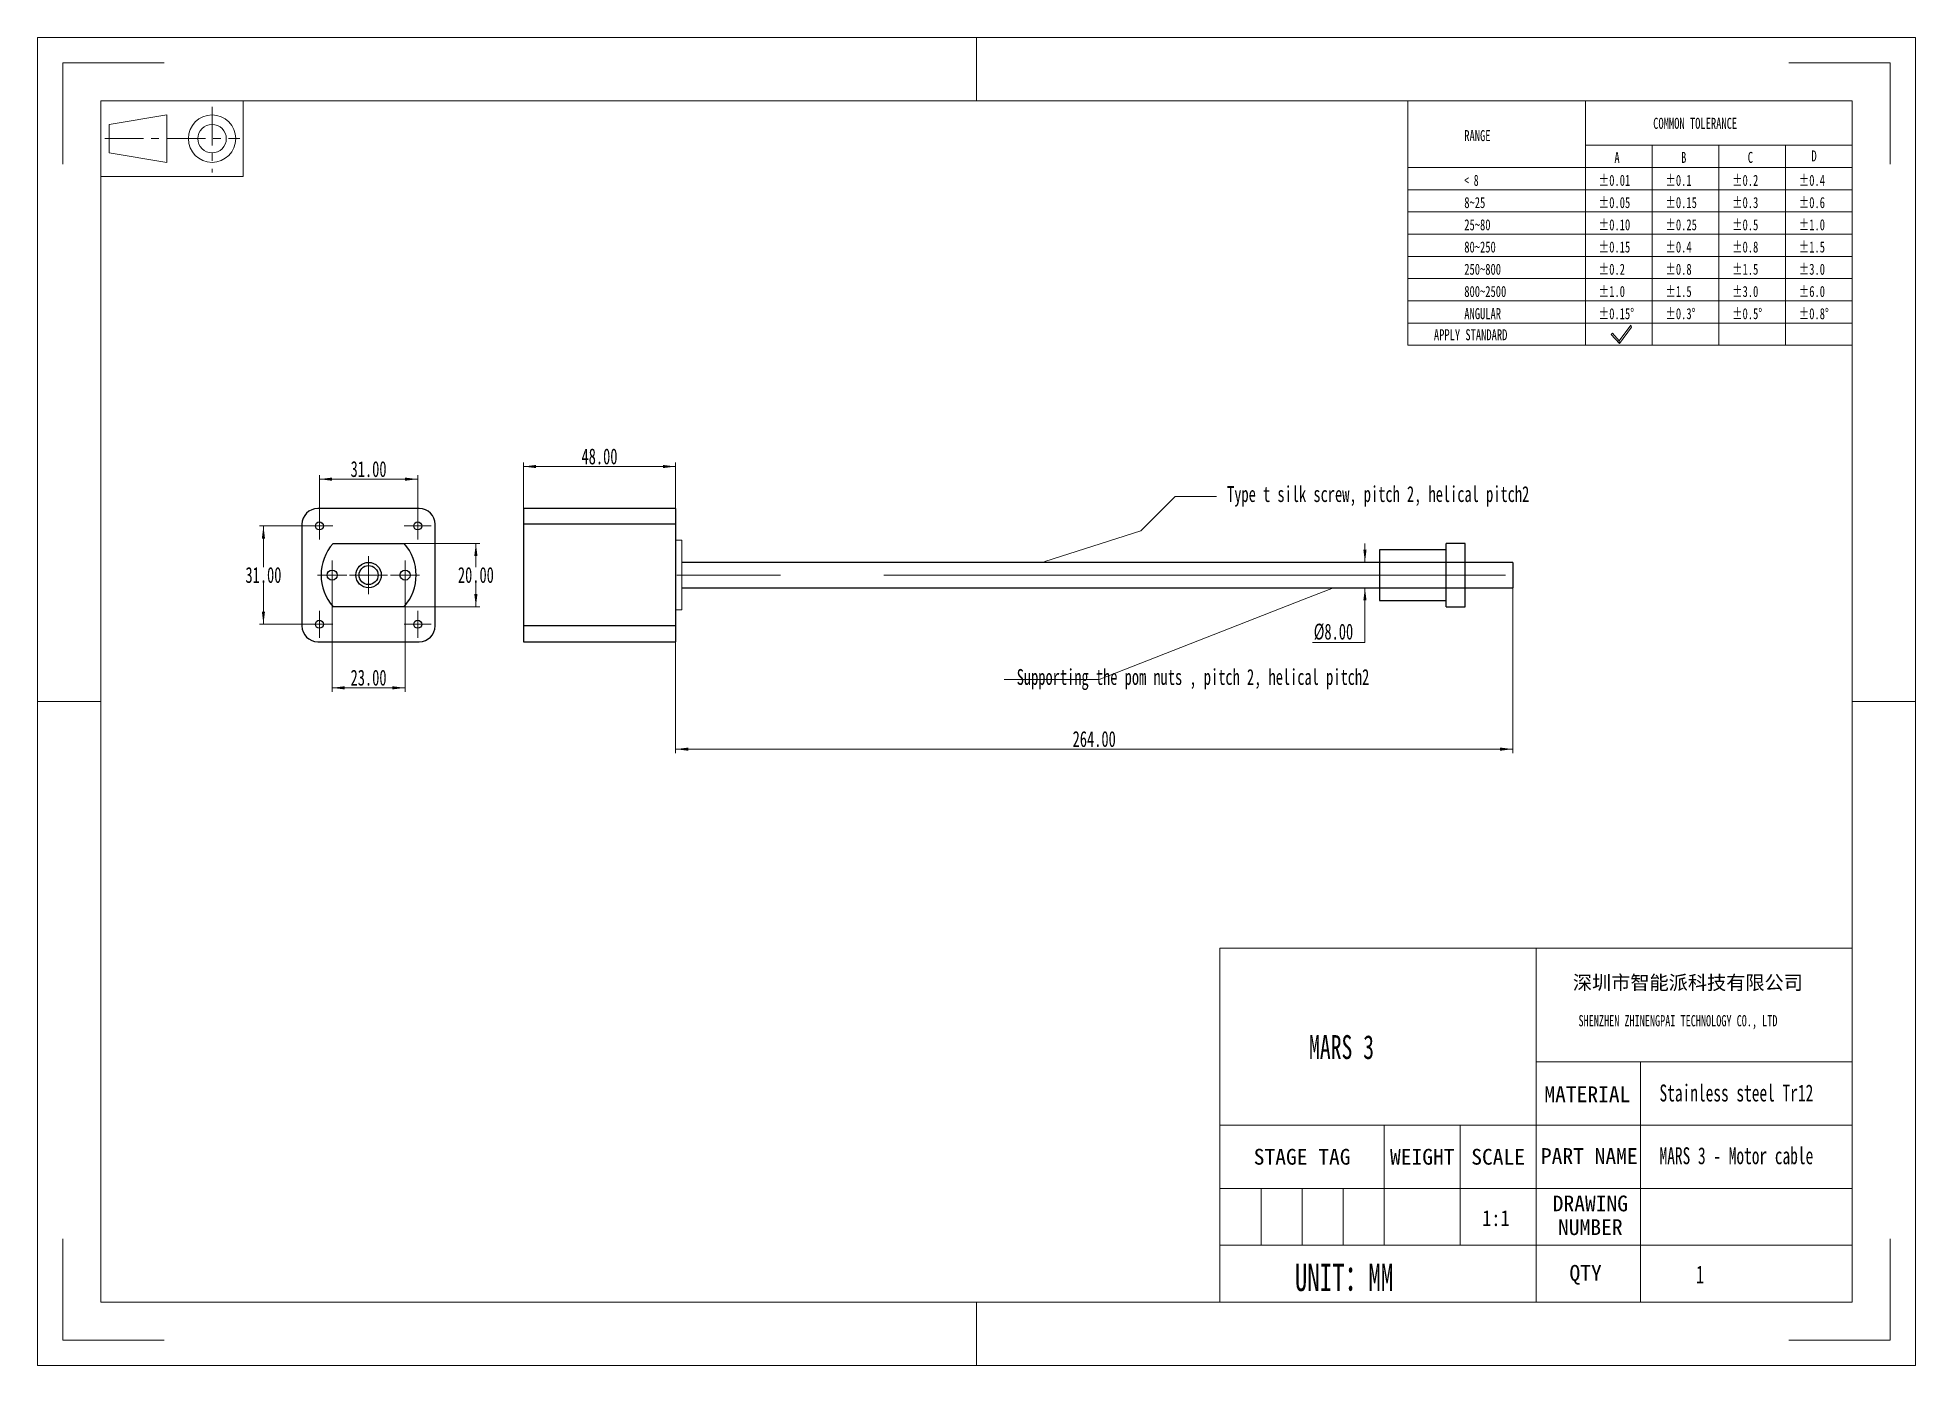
# Model space of a CAD drawing. Header units: millimetres. Extents: x 1570 to 2162, y -16 to 402.
import ezdxf

# ---------------------------------------------------------------- set-up
doc = ezdxf.new("R2010")
doc.units = ezdxf.units.MM
doc.header["$LTSCALE"] = 16.334999
doc.linetypes.add('CENTER', pattern=[0.6, 0.375, -0.075, 0.075, -0.075])
doc.linetypes.add('点画线', pattern=[18, 12, -2, 2, -2])
doc.layers.get('0').update_dxf_attribs({"lineweight": 18})
for name, color, linetype, lineweight in [('DEFAULT_1', 7, 'CENTER', 18), ('中心线层', 1, '点画线', 18), ('尺寸线层', 3, 'Continuous', 18)]:
    doc.layers.add(name, color=color, linetype=linetype, lineweight=lineweight)
doc.styles.add('SLDTEXTSTYLE4', font='', dxfattribs={"width": 0.7})
doc.styles.add('SLDTEXTSTYLE5', font='', dxfattribs={"width": 0.633333})
doc.styles.get("Standard").update_dxf_attribs({"font": 'txt', "width": 0.667})
doc.styles.add('TEXTSTYLE_2', font='')
doc.styles.add('TEXTSTYLE_3', font='')
doc.styles.get('SLDTEXTSTYLE4').set_extended_font_data('宋体')
doc.styles.get('SLDTEXTSTYLE5').set_extended_font_data('宋体')
doc.styles.get('TEXTSTYLE_2').set_extended_font_data('宋体')
doc.styles.get('TEXTSTYLE_3').set_extended_font_data('宋体')
doc.dimstyles.get("Standard").update_dxf_attribs({"dimtxt": 2.5, "dimasz": 3, "dimexe": 1.25, "dimexo": 0.125, "dimtad": 1, "dimdsep": 46, "dimtxsty": 'Standard', "dimblk": '_CAXARROW', "dimcen": 0.09, "dimdle": 6, "dimadec": 0, "dimazin": 0, "dimtfac": 1, "dimtofl": 0, "dimtmove": 0, "dimatfit": 3, "dimfxl": 0, "dimtolj": 1, "dimarcsym": 0})

# ---------------------------------------------------------------- blocks, each defined once
blk = doc.blocks.new('*X2')
at = {"layer": '尺寸线层', "linetype": 'Continuous'}
for points in [[(1988.83, 236.93), (1989.33, 240.93), (1988.33, 240.93)], [(1988.83, 228.93), (1989.33, 224.93), (1988.33, 224.93)]]:
    blk.add_hatch(color=0, dxfattribs=at).paths.add_polyline_path(points, flags=0)
at = {"layer": '尺寸线层', "color": 0, "linetype": 'Continuous'}
for p, q in [((1988.83, 242.93), (1988.83, 236.93)), ((1994.19, 236.93), (1987.58, 236.93)), ((1991.94, 228.93), (1987.58, 228.93)), ((1988.83, 228.93), (1988.83, 211.71)), ((1988.83, 211.71), (1972.3, 211.71))]:
    blk.add_line(p, q, dxfattribs=at)
at = {"layer": '尺寸线层', "color": 0, "insert": (1978.9, 215), "char_height": 5, "width": 26.3751, "attachment_point": 5}
blk.add_mtext('%%C8.00', dxfattribs=at)
blk = doc.blocks.new('_CAXARROW')
blk.add_hatch(color=0).paths.add_polyline_path([(0, 0), (-1, 0.125), (-1, -0.125)], flags=0)
blk = doc.blocks.new('*X3')
at = {"layer": '尺寸线层', "color": 0, "linetype": 'Continuous'}
for p, q in [((1918.19, 246.83), (1928.99, 257.75)), ((1887.93, 237.16), (1918.19, 246.83)), ((1887.93, 236.93), (1887.93, 237.16))]:
    blk.add_line(p, q, dxfattribs=at)
at = {"layer": '尺寸线层', "color": 0}
blk.add_line((1928.99, 257.75), (1942, 257.75), dxfattribs=at)
at = {"layer": '尺寸线层', "color": 0, "insert": (1993, 257.75), "char_height": 5, "width": 204.0258, "attachment_point": 5}
blk.add_mtext('Type t silk screw, pitch 2, helical pitch2', dxfattribs=at)
blk = doc.blocks.new('*X4')
at = {"layer": '尺寸线层', "color": 0, "linetype": 'Continuous'}
for p, q in [((1969.66, 225.31), (1905.01, 199.98)), ((1978.92, 228.93), (1969.66, 225.31))]:
    blk.add_line(p, q, dxfattribs=at)
at = {"layer": '尺寸线层', "color": 0}
blk.add_line((1905.01, 199.98), (1875.1, 199.98), dxfattribs=at)
at = {"layer": '尺寸线层', "color": 0, "insert": (1934.61, 199.98), "char_height": 5, "width": 238.0237, "attachment_point": 5}
blk.add_mtext('Supporting the pom nuts , pitch 2, helical pitch2', dxfattribs=at)
blk = doc.blocks.new('*X5')
at = {"layer": '尺寸线层', "linetype": 'Continuous'}
for points in [[(1659.14, 263.17), (1663.14, 263.67), (1663.14, 262.67)], [(1690.14, 263.17), (1686.14, 263.67), (1686.14, 262.67)]]:
    blk.add_hatch(color=0, dxfattribs=at).paths.add_polyline_path(points, flags=0)
at = {"layer": '尺寸线层', "color": 0, "linetype": 'Continuous'}
for p, q in [((1659.14, 248.56), (1659.14, 264.42)), ((1659.14, 263.17), (1690.14, 263.17)), ((1690.14, 248.56), (1690.14, 264.42))]:
    blk.add_line(p, q, dxfattribs=at)
at = {"layer": '尺寸线层', "color": 0, "insert": (1674.64, 266.33), "char_height": 5, "width": 23.3259, "attachment_point": 5}
blk.add_mtext('31.00', dxfattribs=at)
blk = doc.blocks.new('*X6')
at = {"layer": '尺寸线层', "linetype": 'Continuous'}
for points in [[(1641.49, 248.43), (1641.99, 244.43), (1640.99, 244.43)], [(1641.49, 217.43), (1641.99, 221.43), (1640.99, 221.43)]]:
    blk.add_hatch(color=0, dxfattribs=at).paths.add_polyline_path(points, flags=0)
at = {"layer": '尺寸线层', "color": 0, "linetype": 'Continuous'}
for p, q in [((1659.02, 248.43), (1640.24, 248.43)), ((1641.49, 235.47), (1641.49, 248.43)), ((1641.49, 230.39), (1641.49, 217.43)), ((1659.02, 217.43), (1640.24, 217.43))]:
    blk.add_line(p, q, dxfattribs=at)
at = {"layer": '尺寸线层', "color": 0, "insert": (1641.49, 232.93), "char_height": 5, "width": 23.3259, "attachment_point": 5}
blk.add_mtext('31.00', dxfattribs=at)
blk = doc.blocks.new('*X7')
at = {"layer": '尺寸线层', "linetype": 'Continuous'}
for points in [[(1723.46, 267.16), (1727.46, 267.66), (1727.46, 266.66)], [(1771.46, 267.16), (1767.46, 267.66), (1767.46, 266.66)]]:
    blk.add_hatch(color=0, dxfattribs=at).paths.add_polyline_path(points, flags=0)
at = {"layer": '尺寸线层', "color": 0, "linetype": 'Continuous'}
for p, q in [((1723.46, 254.06), (1723.46, 268.41)), ((1723.46, 267.16), (1771.46, 267.16)), ((1771.46, 254.06), (1771.46, 268.41))]:
    blk.add_line(p, q, dxfattribs=at)
at = {"layer": '尺寸线层', "color": 0, "insert": (1747.46, 270.32), "char_height": 5, "width": 23.5546, "attachment_point": 5}
blk.add_mtext('48.00', dxfattribs=at)
blk = doc.blocks.new('*X8')
at = {"layer": '尺寸线层', "linetype": 'Continuous'}
for points in [[(1663.14, 197.38), (1667.14, 197.88), (1667.14, 196.88)], [(1686.14, 197.38), (1682.14, 197.88), (1682.14, 196.88)]]:
    blk.add_hatch(color=0, dxfattribs=at).paths.add_polyline_path(points, flags=0)
at = {"layer": '尺寸线层', "color": 0, "linetype": 'Continuous'}
for p, q in [((1663.14, 232.81), (1663.14, 196.13)), ((1686.14, 232.81), (1686.14, 196.13)), ((1663.14, 197.38), (1686.14, 197.38))]:
    blk.add_line(p, q, dxfattribs=at)
at = {"layer": '尺寸线层', "color": 0, "insert": (1674.64, 200.55), "char_height": 5, "width": 23.4022, "attachment_point": 5}
blk.add_mtext('23.00', dxfattribs=at)
blk = doc.blocks.new('*X9')
at = {"layer": '尺寸线层', "linetype": 'Continuous'}
for points in [[(1708.48, 242.93), (1708.98, 238.93), (1707.98, 238.93)], [(1708.48, 222.93), (1708.98, 226.93), (1707.98, 226.93)]]:
    blk.add_hatch(color=0, dxfattribs=at).paths.add_polyline_path(points, flags=0)
at = {"layer": '尺寸线层', "color": 0, "linetype": 'Continuous'}
for p, q in [((1685.95, 242.93), (1709.73, 242.93)), ((1708.48, 235.47), (1708.48, 242.93)), ((1708.48, 230.39), (1708.48, 222.93)), ((1685.95, 222.93), (1709.73, 222.93))]:
    blk.add_line(p, q, dxfattribs=at)
at = {"layer": '尺寸线层', "color": 0, "insert": (1708.48, 232.93), "char_height": 5, "width": 23.4022, "attachment_point": 5}
blk.add_mtext('20.00', dxfattribs=at)
blk = doc.blocks.new('*X10')
at = {"layer": '尺寸线层', "linetype": 'Continuous'}
for points in [[(1771.46, 178.04), (1775.46, 177.54), (1775.46, 178.54)], [(2035.46, 178.04), (2031.46, 177.54), (2031.46, 178.54)]]:
    blk.add_hatch(color=0, dxfattribs=at).paths.add_polyline_path(points, flags=0)
at = {"layer": '尺寸线层', "color": 0, "linetype": 'Continuous'}
for p, q in [((2035.46, 228.81), (2035.46, 176.79)), ((1771.46, 211.81), (1771.46, 176.79)), ((2035.46, 178.04), (1771.46, 178.04))]:
    blk.add_line(p, q, dxfattribs=at)
at = {"layer": '尺寸线层', "color": 0, "insert": (1903.46, 181.21), "char_height": 5, "width": 28.2808, "attachment_point": 5}
blk.add_mtext('264.00', dxfattribs=at)
blk = doc.blocks.new('96_1')
at = {"color": 7, "linetype": 'Continuous'}
for p, q in [((-11.25, 6), (-11.25, -6)), ((11.25, -6), (11.25, 6)), ((-9.93, 2.25), (-0.82, 3.75)), ((-0.82, 0), (-0.82, 3.75)), ((-9.93, 0), (-9.93, 2.25)), ((-9.93, 0), (-9.93, -2.25)), ((-0.82, 0), (-0.82, -3.75)), ((-9.93, -2.25), (-0.82, -3.75)), ((-11.25, -6), (11.25, -6))]:
    blk.add_line(p, q, dxfattribs=at)
for radius in [3.75, 2.25]:
    blk.add_circle((6.34, 0), radius, dxfattribs=at)
at = {"layer": 'DEFAULT_1', "color": 1, "linetype": 'CENTER'}
for p, q in [((6.34, 5.05), (6.34, -5.36)), ((-10.64, 0), (10.74, 0))]:
    blk.add_line(p, q, dxfattribs=at)

msp = doc.modelspace()

# ---------------------------------------------------------------- linework, layer by layer
at = {"color": 7, "linetype": 'Continuous'}
for p, q in [((1570.264, -16.28), (1570.264, 402.416)), ((1570.264, 402.416), (2162.418, 402.416)), ((1866.341, 382.478), (1866.341, 402.416)), ((2162.418, -16.28), (2162.418, 402.416)), ((1578.239, 362.54), (1578.239, 394.44)), ((1578.239, 394.44), (1610.139, 394.44)), ((2122.542, 394.44), (2154.443, 394.44)), ((2154.443, 362.54), (2154.443, 394.44)), ((1590.201, 3.658), (1590.201, 382.478)), ((1590.201, 382.478), (2142.48, 382.478)), ((2142.48, 3.658), (2142.48, 382.478)), ((1570.264, 193.068), (1590.201, 193.068)), ((2142.48, 193.068), (2162.418, 193.068)), ((1578.239, -8.304), (1578.239, 23.596)), ((2154.443, -8.304), (2154.443, 23.596)), ((1590.201, 3.658), (2142.48, 3.658)), ((1866.341, -16.28), (1866.341, 3.658)), ((1578.239, -8.304), (1610.139, -8.304)), ((2122.542, -8.304), (2154.443, -8.304)), ((1570.264, -16.28), (2162.418, -16.28))]:
    msp.add_line(p, q, dxfattribs=at)
for p, q in [((2002.331, 382.478), (2002.331, 305.396)), ((2058.391, 382.478), (2058.391, 305.396)), ((2058.391, 368.463), (2142.48, 368.463)), ((2079.413, 368.463), (2079.413, 305.396)), ((2100.436, 368.463), (2100.436, 305.396)), ((2121.458, 368.463), (2121.458, 305.396)), ((2002.331, 361.455), (2142.48, 361.455)), ((2002.331, 354.448), (2142.48, 354.448)), ((2002.331, 347.44), (2142.48, 347.44)), ((2002.331, 340.433), (2142.48, 340.433)), ((2002.331, 333.425), (2142.48, 333.425)), ((2002.331, 326.418), (2142.48, 326.418)), ((2002.331, 319.41), (2142.48, 319.41)), ((2002.331, 312.403), (2142.48, 312.403)), ((2066.856, 309.192), (2066.439, 308.817)), ((2066.439, 308.817), (2069.065, 305.901)), ((2069.022, 306.787), (2066.856, 309.192)), ((2072.629, 311.679), (2069.022, 306.787)), ((2069.065, 305.901), (2072.912, 311.119)), ((2072.912, 311.119), (2072.629, 311.679)), ((2002.331, 305.396), (2142.48, 305.396)), ((2069.065, 305.901), (2069.022, 306.787)), ((2069.022, 306.787), (2069.065, 305.901)), ((1771.465, 232.931), (1771.465, 243.931)), ((1771.465, 243.931), (1773.465, 243.931)), ((1773.465, 243.931), (1773.465, 228.931)), ((1773.465, 228.931), (1773.465, 221.931)), ((1773.465, 221.931), (1771.465, 221.931))]:
    msp.add_line(p, q)
at = {"color": 7, "linetype": 'Continuous', "lineweight": 25}
for p, q in [((1653.645, 248.931), (1653.645, 216.931)), ((1690.645, 253.931), (1658.645, 253.931)), ((1695.645, 216.931), (1695.645, 248.931)), ((1771.465, 253.931), (1723.465, 253.931)), ((1723.465, 253.931), (1723.465, 248.931)), ((1771.465, 248.931), (1723.465, 248.931)), ((1723.465, 248.931), (1723.465, 216.931)), ((1771.465, 253.931), (1771.465, 248.931)), ((1771.465, 248.931), (1771.465, 216.931)), ((1663.464, 242.931), (1685.825, 242.931)), ((2020.44, 242.931), (2014.44, 242.931)), ((2014.44, 222.931), (2014.44, 242.931)), ((2020.44, 222.931), (2020.44, 242.931)), ((2030.181, 236.931), (1773.465, 236.931)), ((2014.44, 240.931), (1993.44, 240.931)), ((1993.44, 240.931), (1993.44, 224.931)), ((2035.465, 236.931), (2030.181, 236.931)), ((2035.465, 236.931), (2035.465, 228.931)), ((1773.465, 228.931), (2030.181, 228.931)), ((2030.181, 228.931), (2035.465, 228.931)), ((1685.825, 222.931), (1663.464, 222.931)), ((1993.44, 224.931), (2014.44, 224.931)), ((2014.44, 222.931), (2020.44, 222.931)), ((1771.465, 216.931), (1723.465, 216.931)), ((1723.465, 216.931), (1723.465, 211.931)), ((1771.465, 216.931), (1771.465, 211.931)), ((1658.645, 211.931), (1690.645, 211.931)), ((1723.465, 211.931), (1771.465, 211.931))]:
    msp.add_line(p, q, dxfattribs=at)
at = {"color": 2, "linetype": 'Continuous'}
for p, q in [((1943.102, 59.484), (1943.102, 115.31)), ((1943.102, 59.484), (1943.102, 115.31)), ((1943.102, 115.31), (2042.791, 115.31)), ((2042.791, 39.546), (2042.791, 115.31)), ((2042.791, 79.422), (2042.791, 115.31)), ((2042.791, 115.31), (2142.48, 115.31)), ((2042.791, 59.484), (2042.791, 115.31)), ((2142.48, 79.422), (2142.48, 115.31)), ((2042.791, 79.422), (2142.48, 79.422)), ((2075.735, 79.422), (2075.735, 3.658)), ((2142.48, 39.546), (2142.48, 79.422)), ((1943.102, 3.658), (1943.102, 59.484)), ((1943.102, 59.484), (2042.791, 59.484)), ((1943.102, 39.546), (1943.102, 59.484)), ((1943.102, 59.484), (1994.94, 59.484)), ((1994.94, 39.546), (1994.94, 59.484)), ((1994.94, 39.546), (1994.94, 59.484)), ((1994.94, 59.484), (2042.791, 59.484)), ((2018.866, 39.546), (2018.866, 59.484)), ((2042.791, 59.484), (2142.48, 59.484)), ((2042.791, 39.546), (2042.791, 59.484)), ((1943.102, 21.602), (1943.102, 39.546)), ((1943.102, 39.546), (1994.94, 39.546)), ((1943.102, 39.546), (1994.94, 39.546)), ((1943.102, 39.546), (1994.94, 39.546)), ((1943.102, 39.546), (1943.102, 21.602)), ((1956.061, 39.546), (1956.061, 21.602)), ((1969.021, 39.546), (1969.021, 21.602)), ((1981.981, 39.546), (1981.981, 21.602)), ((1994.94, 21.602), (1994.94, 39.546)), ((1994.94, 21.602), (1994.94, 39.546)), ((1994.94, 39.546), (2042.791, 39.546)), ((1994.94, 39.546), (2042.791, 39.546)), ((1994.94, 39.546), (1994.94, 21.602)), ((2018.866, 21.602), (2018.866, 39.546)), ((2042.791, 3.658), (2042.791, 39.546)), ((2042.791, 39.546), (2142.48, 39.546)), ((2042.791, 39.546), (2142.48, 39.546)), ((2042.791, 21.602), (2042.791, 39.546)), ((2142.48, 3.658), (2142.48, 39.546)), ((1943.102, 3.658), (1943.102, 21.602)), ((1943.102, 21.602), (2042.791, 21.602)), ((1943.102, 21.602), (1994.94, 21.602)), ((1943.102, 21.602), (1994.94, 21.602)), ((1994.94, 21.602), (2042.791, 21.602)), ((2042.791, 3.658), (2042.791, 21.602)), ((2042.791, 21.602), (2142.48, 21.602)), ((1783.599, 3.658), (1831.45, 3.658)), ((1831.45, 3.658), (1863.35, 3.658)), ((1863.35, 3.658), (1911.201, 3.658)), ((1911.201, 3.658), (1943.102, 3.658)), ((1943.102, 3.658), (2042.791, 3.658)), ((2042.791, 3.658), (2142.48, 3.658))]:
    msp.add_line(p, q, dxfattribs=at)
at = {"color": 7, "linetype": 'Continuous', "lineweight": 25}
for centre, radius in [((1659.145, 248.431), 1.25), ((1690.145, 248.431), 1.25), ((1674.645, 232.931), 4), ((1663.145, 232.931), 1.6), ((1674.645, 232.931), 3), ((1686.145, 232.931), 1.6), ((1659.145, 217.431), 1.25), ((1690.145, 217.431), 1.25)]:
    msp.add_circle(centre, radius, dxfattribs=at)
for centre, radius, start, end in [((1658.645, 248.931), 5, 90, 180), ((1690.645, 248.931), 5, 0, 90), ((1674.645, 232.931), 15, 138.189685, 221.810315), ((1674.645, 232.931), 15, 318.189685, 41.810315), ((1658.645, 216.931), 5, 180, 270), ((1690.645, 216.931), 5, 270, 360)]:
    msp.add_arc(centre, radius, start, end, dxfattribs=at)
at = {"layer": '中心线层'}
for p, q in [((1659.145, 244.181), (1659.145, 252.681)), ((1690.145, 244.181), (1690.145, 252.681)), ((1654.895, 248.431), (1663.395, 248.431)), ((1685.895, 248.431), (1694.395, 248.431)), ((1663.145, 228.331), (1663.145, 237.531)), ((1674.645, 226.931), (1674.645, 238.931)), ((1686.145, 228.331), (1686.145, 237.531)), ((1658.545, 232.931), (1667.745, 232.931)), ((1668.645, 232.931), (1680.645, 232.931)), ((1681.545, 232.931), (1690.745, 232.931)), ((2033.181, 232.931), (1768.465, 232.931)), ((1659.145, 213.181), (1659.145, 221.681)), ((1690.145, 213.181), (1690.145, 221.681)), ((1654.895, 217.431), (1663.395, 217.431)), ((1685.895, 217.431), (1694.395, 217.431))]:
    msp.add_line(p, q, dxfattribs=at)

# ---------------------------------------------------------------- block references
at = {"color": 2, "linetype": 'Continuous', "xscale": 1.993786619346294, "yscale": 1.993786619346294, "zscale": 1.993786619346294}
msp.add_blockref('96_1', (1612.651, 370.546), dxfattribs=at)
at = {"layer": '尺寸线层'}
for name in ['*X3', '*X4']:
    msp.add_blockref(name, (0, 0), dxfattribs=at)

# ---------------------------------------------------------------- texts
at = {"attachment_point": 1}
for s, insert, char_height, width, style in [('RANGE', (2020.155, 373.24), 3.4754, 34.13411, 'SLDTEXTSTYLE4'), ('COMMON TOLERANCE', (2079.716, 377.11), 3.47538, 114.41533, 'SLDTEXTSTYLE4'), ('A', (2067.493, 366.364), 3.475, 5.02123, 'SLDTEXTSTYLE4'), ('B', (2088.515, 366.364), 3.475, 4.94094, 'SLDTEXTSTYLE4'), ('C', (2109.538, 366.364), 3.475, 4.99933, 'SLDTEXTSTYLE4'), ('D', (2129.629, 366.836), 3.475, 4.94094, 'SLDTEXTSTYLE4'), ('< 8', (2020.155, 359.138), 3.4754, 16.67973, 'SLDTEXTSTYLE5'), ('%%P0.01', (2062.548, 359.138), 3.4754, 24.33251, 'SLDTEXTSTYLE4'), ('%%P0.1', (2083.571, 359.138), 3.4754, 18.24573, 'SLDTEXTSTYLE4'), ('%%P0.2', (2104.593, 359.138), 3.4754, 20.75634, 'SLDTEXTSTYLE4'), ('%%P0.4', (2125.616, 359.138), 3.4754, 20.67606, 'SLDTEXTSTYLE4'), ('8~25', (2020.155, 352.131), 3.4754, 26.9161, 'SLDTEXTSTYLE4'), ('%%P0.05', (2062.548, 352.131), 3.4754, 26.84312, 'SLDTEXTSTYLE4'), ('%%P0.15', (2083.571, 352.131), 3.4754, 25.6243, 'SLDTEXTSTYLE4'), ('%%P0.3', (2104.593, 352.131), 3.4754, 20.75634, 'SLDTEXTSTYLE4'), ('%%P0.6', (2125.616, 352.131), 3.4754, 20.75634, 'SLDTEXTSTYLE4'), ('25~80', (2020.155, 345.123), 3.4754, 33.00288, 'SLDTEXTSTYLE4'), ('%%P0.10', (2062.548, 345.123), 3.4754, 24.41279, 'SLDTEXTSTYLE4'), ('%%P0.25', (2083.571, 345.123), 3.4754, 28.05464, 'SLDTEXTSTYLE4'), ('%%P0.5', (2104.593, 345.123), 3.4754, 20.75634, 'SLDTEXTSTYLE4'), ('%%P1.0', (2125.616, 345.123), 3.4754, 18.32601, 'SLDTEXTSTYLE4'), ('80~250', (2020.155, 338.116), 3.4754, 39.08965, 'SLDTEXTSTYLE4'), ('%%P0.15', (2062.548, 338.116), 3.4754, 25.6243, 'SLDTEXTSTYLE4'), ('%%P0.4', (2083.571, 338.116), 3.4754, 20.67606, 'SLDTEXTSTYLE4'), ('%%P0.8', (2104.593, 338.116), 3.4754, 20.75634, 'SLDTEXTSTYLE4'), ('%%P1.5', (2125.616, 338.116), 3.4754, 19.53753, 'SLDTEXTSTYLE4'), ('250~800', (2020.155, 331.108), 3.4754, 45.17643, 'SLDTEXTSTYLE4'), ('%%P0.2', (2062.548, 331.108), 3.4754, 20.75634, 'SLDTEXTSTYLE4'), ('%%P0.8', (2083.571, 331.108), 3.4754, 20.75634, 'SLDTEXTSTYLE4'), ('%%P1.5', (2104.593, 331.108), 3.4754, 19.53753, 'SLDTEXTSTYLE4'), ('%%P3.0', (2125.616, 331.108), 3.4754, 20.75634, 'SLDTEXTSTYLE4'), ('800~2500', (2020.155, 324.101), 3.4754, 51.26321, 'SLDTEXTSTYLE4'), ('%%P1.0', (2062.548, 324.101), 3.4754, 18.32601, 'SLDTEXTSTYLE4'), ('%%P1.5', (2083.571, 324.101), 3.4754, 19.53753, 'SLDTEXTSTYLE4'), ('%%P3.0', (2104.593, 324.101), 3.4754, 20.75634, 'SLDTEXTSTYLE4'), ('%%P6.0', (2125.616, 324.101), 3.4754, 20.75634, 'SLDTEXTSTYLE4'), ('ANGULAR', (2020.155, 317.093), 3.4754, 48.81098, 'SLDTEXTSTYLE4'), ('%%P0.15%%D', (2062.548, 317.093), 3.4754, 30.52146, 'SLDTEXTSTYLE4'), ('%%P0.3%%D', (2083.571, 317.093), 3.4754, 25.6535, 'SLDTEXTSTYLE4'), ('%%P0.5%%D', (2104.593, 317.093), 3.4754, 25.6535, 'SLDTEXTSTYLE4'), ('%%P0.8%%D', (2125.616, 317.093), 3.4754, 25.6535, 'SLDTEXTSTYLE4'), ('APPLY STANDARD', (2010.571, 310.442), 3.47538, 99.89903, 'SLDTEXTSTYLE4')]:
    msp.add_mtext(s, dxfattribs=dict(at, insert=insert, char_height=char_height, width=width, style=style))
at = {"color": 7, "linetype": 'Continuous', "insert": (2090.662, 106.651), "char_height": 4.43153, "width": 105.14109, "attachment_point": 2, "style": 'TEXTSTYLE_2'}
msp.add_mtext('深圳市智能派科技有限公司', dxfattribs=at)
at = {"color": 7, "linetype": 'Continuous', "attachment_point": 2, "line_spacing_factor": 0.9, "style": 'TEXTSTYLE_3'}
for s, insert, char_height, width in [('MATERIAL\\P ', (2058.962, 71.708), 4.9845, 72.05311), ('STAGE TAG ', (1969.021, 52.008), 4.9845, 60.28089), ('WEIGHT', (2006.903, 52.008), 4.9845, 21.90439), ('SCALE', (2030.828, 52.008), 4.9845, 21.90439), ('PART NAME', (2059.57, 52.235), 4.9845, 41.76119), ('DRAWING NUMBER', (2059.903, 37.296), 4.98447, 41.76119), ('QTY', (2058.409, 15.396), 4.9845, 55.63667)]:
    msp.add_mtext(s, dxfattribs=dict(at, insert=insert, char_height=char_height, width=width))
at = {"insert": (2025.81, 27.591), "char_height": 4.98447, "width": 11.94777, "attachment_point": 7}
msp.add_mtext('{\\W0.85;1:1}', dxfattribs=at)
at = {"layer": '尺寸线层', "attachment_point": 1}
for s, insert, char_height, width in [('SHENZHEN ZHINENGPAI TECHNOLOGY CO., LTD', (2056.17, 94.189), 3.54522, 100.31067), ('MARS 3', (1971.191, 87.873), 7.5311, 61.46217), ('UNIT：MM', (1966.725, 15.819), 8.6475, 33.51953)]:
    msp.add_mtext(s, dxfattribs=dict(at, insert=insert, char_height=char_height, width=width))
at = {"layer": '尺寸线层', "ltscale": 0.2, "attachment_point": 1}
for s, insert, char_height, width in [('Stainless steel Tr12\\P', (2081.722, 72.302), 5.34209, 56.06553), ('MARS 3 - Motor cable', (2081.722, 52.519), 5.34209, 60.46564), ('1\\P\\P', (2093.22, 15.226), 5.648, 33.8764)]:
    msp.add_mtext(s, dxfattribs=dict(at, insert=insert, char_height=char_height, width=width))

# ---------------------------------------------------------------- dimensions: what is measured, and where the dimension line sits
at = {"layer": '尺寸线层'}
for base, p1, p2, angle, picture, middle in [((1771.465, 267.156), (1723.465, 253.931), (1771.465, 253.931), 0, '*X7', (1747.465, 267.156)), ((1690.145, 263.165), (1659.145, 248.431), (1690.145, 248.431), 0, '*X5', (1674.645, 263.165)), ((1641.494, 217.431), (1659.145, 248.431), (1659.145, 217.431), 270, '*X6', (1641.494, 232.931)), ((1708.477, 222.931), (1685.825, 242.931), (1685.825, 222.931), 270, '*X9', (1708.477, 232.931)), ((1686.145, 197.379), (1663.145, 232.931), (1686.145, 232.931), 0, '*X8', (1674.645, 197.379))]:
    dim = msp.add_linear_dim(base=base, p1=p1, p2=p2, angle=angle, dimstyle='Standard', override={"dimscale": 1, "dimtxt": 5, "dimasz": 4, "dimtih": 1, "dimtoh": 1, "dimzin": 0, "dimsah": 1, "dimtdec": 4, "dimtfill": 1, "dimtzin": 0}, dxfattribs=at)
    dim.commit()
    dim.dimension.update_dxf_attribs({"geometry": picture, "text_midpoint": middle})
dim = msp.add_linear_dim(base=(1988.826, 228.931), p1=(1994.315, 236.931), p2=(1992.07, 228.931), angle=270, dimstyle='Standard', override={"dimscale": 1, "dimtxt": 5, "dimasz": 4, "dimtih": 1, "dimtoh": 1, "dimzin": 0, "dimpost": '%%C<>', "dimsah": 1, "dimtdec": 4, "dimtfill": 1, "dimtzin": 0}, dxfattribs=at)
dim.commit()
dim.dimension.update_dxf_attribs({"geometry": '*X2', "text_midpoint": (1988.826, 211.705), "dimtype": 160})
dim = msp.add_linear_dim(base=(1771.465, 178.044), p1=(2035.465, 228.931), p2=(1771.465, 211.931), dimstyle='Standard', override={"dimscale": 1, "dimtxt": 5, "dimasz": 4, "dimtih": 1, "dimtoh": 1, "dimzin": 0, "dimsah": 1, "dimtdec": 4, "dimtfill": 1, "dimtzin": 0}, dxfattribs=at)
dim.commit()
dim.dimension.update_dxf_attribs({"geometry": '*X10', "text_midpoint": (1903.465, 178.044)})

doc.saveas('drawing.dxf')
